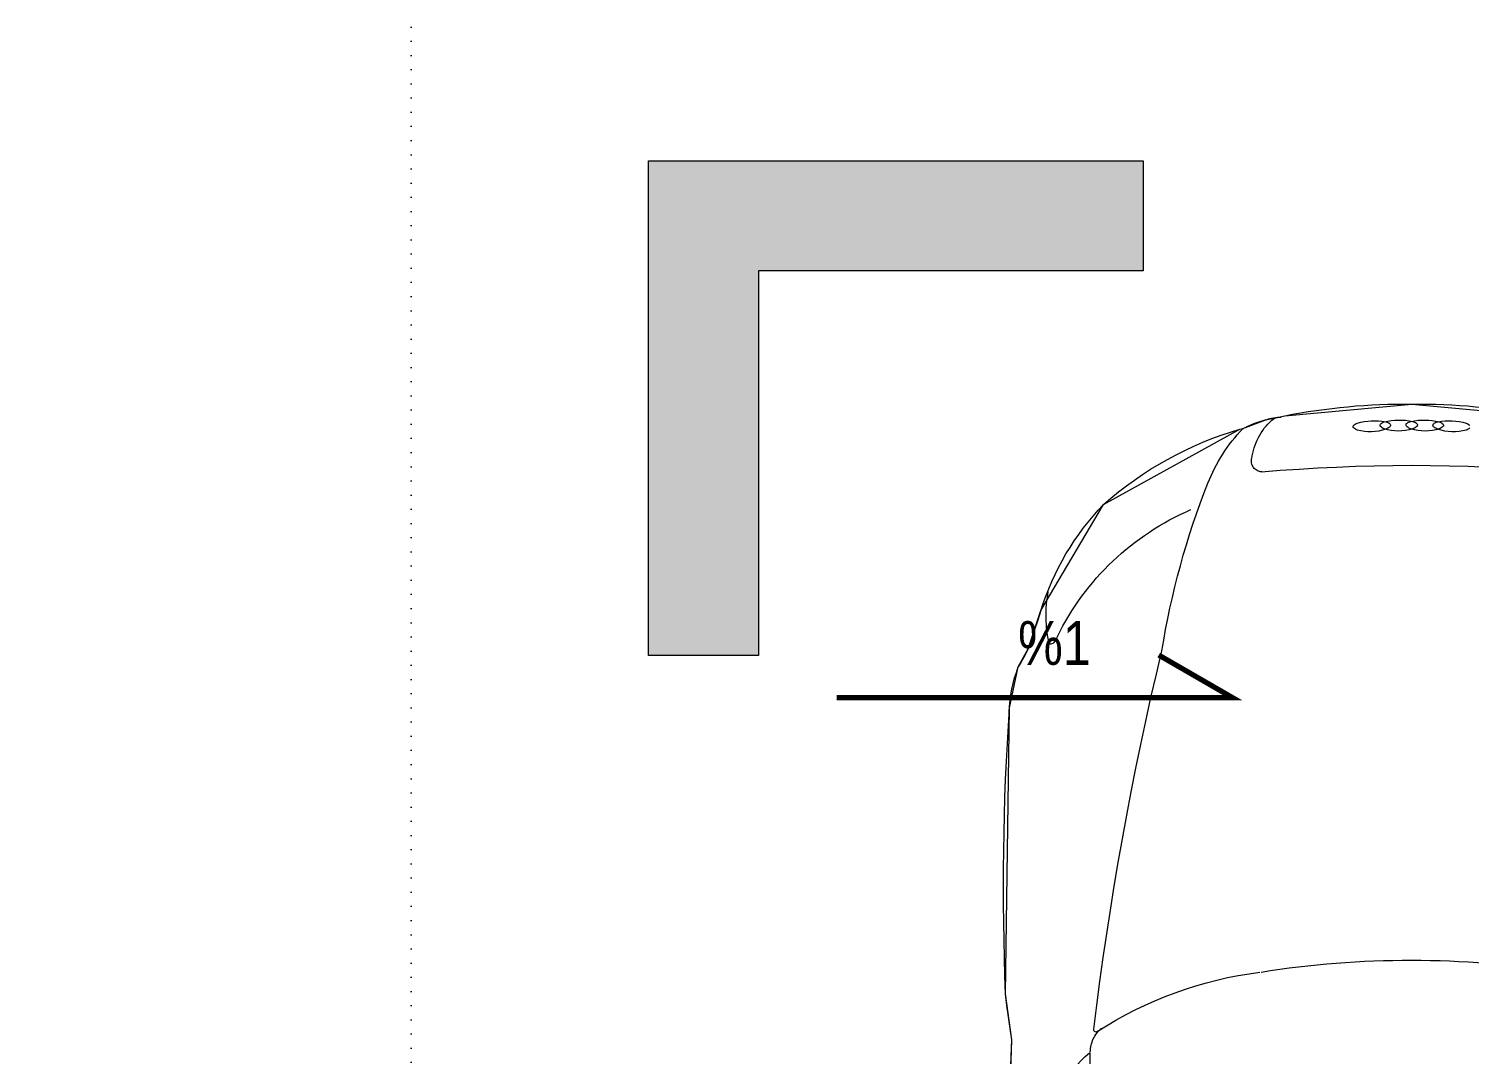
# Model space of a CAD drawing. Extents: x -1299 to 23780, y -3010 to 8106.
# Drawn here: x 20410.5 to 20738.2, y 2013.6 to 2246.8 of the extents above; entities that cross this region are included whole.
import ezdxf
from ezdxf.enums import TextEntityAlignment as Align
from ezdxf.xclip import XClip

# ---------------------------------------------------------------- set-up
doc = ezdxf.new("R2010")
doc.units = 0
doc.header["$LTSCALE"] = 25
doc.header["$MEASUREMENT"] = 0
doc.header["$XCLIPFRAME"] = 0
doc.linetypes.add('DOT2', pattern=[0.125, 0, -0.125])
doc.layers.get('0').update_dxf_attribs({"color": 9, "lineweight": 9})
for name, color, linetype, lineweight in [('04', 9, 'Continuous', 9), ('06D', 9, 'Continuous', 9), ('20', 9, 'DOT2', 9), ('21', 9, 'Continuous', 9), ('40', 9, 'Continuous', 9)]:
    doc.layers.add(name, color=color, linetype=linetype, lineweight=lineweight)
doc.styles.add('DEBI-BLOCK', font='arial.ttf', dxfattribs={"width": 0.8})
doc.styles.add('MuuM_TEXT-STANDART', font='ARIALN.TTF')

# ---------------------------------------------------------------- blocks, each defined once
blk = doc.blocks.new('p-m-mekanik')
at = {"layer": '40'}
blk.add_lwpolyline([(1289.75, 170.69, 0.000003), (1289.75, 257.22)], format="xyb", dxfattribs=at)
at = {"style": 'DEBI-BLOCK', "width": 0.75, "flags": 8}
for tag, p in [('-', (399.97, 1627.23)), ('-', (251.72, 1361.56)), ('-', (3296.35, 465.16)), ('DEBI', (3296.35, 452.46))]:
    blk.add_attdef(tag, text='', height=13, rotation=90, dxfattribs=at).set_placement(p, align=Align.BOTTOM_RIGHT)
at = {"style": 'DEBI-BLOCK', "width": 0.75, "flags": 9}
for p in [(402.57, 1610.63), (3298.95, 448.56)]:
    blk.add_attdef('ID', text='', height=3.9, rotation=90, dxfattribs=at).set_placement(p, align=Align.MIDDLE)
at = {"style": 'DEBI-BLOCK', "width": 0.75, "flags": 8}
blk.add_attdef('KESITY', text='', height=13, rotation=90, dxfattribs=at).set_placement((3279.01, 503.33), align=Align.TOP_LEFT)
at = {"style": 'DEBI-BLOCK', "width": 0.8, "flags": 8}
blk.add_attdef('X', text='', height=13, rotation=90, dxfattribs=at).set_placement((3279.01, 499.49), align=Align.TOP_CENTER)
at = {"style": 'DEBI-BLOCK', "width": 0.75, "flags": 8}
blk.add_attdef('KESITX', text='', height=13, rotation=90, dxfattribs=at).set_placement((3279.01, 495.54), align=Align.TOP_RIGHT)
blk = doc.blocks.new('p-floor mark_01')
h = blk.add_hatch(color=0)
h.dxf.hatch_style = 1
h.paths.add_polyline_path([(100, 587.5), (12.5, 587.5), (12.5, 500), (-12.5, 500), (-12.5, 612.5), (100, 612.5)])
at = {"color": 0}
blk.add_lwpolyline([(100, 587.5), (12.5, 587.5), (12.5, 500), (-12.5, 500), (-12.5, 612.5), (100, 612.5), (100, 587.5)], close=True, dxfattribs=at)
blk = doc.blocks.new('Group-321-1')
at = {"lineweight": 0}
blk.add_lwpolyline([(384782.053, 69369.4394), (384781.9224, 69369.1627), (384781.8618, 69369.0762), (384781.5727, 69368.4935), (384781.5478, 69368.4017), (384781.5488, 69368.3546), (384781.5351, 69368.2638), (384781.5515, 69367.9843), (384781.5515, 69367.9843), (384781.749, 69367.6906), (384781.7549, 69367.6863), (384781.7923, 69367.6441), (384781.8263, 69367.6169), (384782.0711, 69367.4613), (384782.3403, 69367.353)], dxfattribs=at)
for centre, radius, start, end in [((384795.1786, 69363.075), 14.5872, 154.13193, 155.3338), ((384782.3152, 69369.2019), 0.2415, 178.3112, 202.8017), ((384783.0277, 69368.3243), 1.3873, 142.8163, 147.1796), ((384782.2724, 69369.0259), 0.196, 137.8698, 155.4348), ((384782.1584, 69369.074), 0.0723, 153.7582, 202.5543), ((384787.0532, 69366.1374), 5.9654, 150.48594, 156.73647), ((384789.1281, 69366.4456), 7.5187, 159.68697, 166.35156), ((384782.0818, 69369.0554), 0.00481, 20.9384, 175.9317), ((384782.8576, 69369.5029), 0.8909, 210.0252, 235.5657), ((384783.6274, 69370.5018), 2.1511, 233.7694, 242.9353), ((384783.6345, 69370.4982), 2.1511, 242.7208, 251.8868), ((384781.8971, 69368.3577), 0.3521, 155.6746, 172.8272), ((384781.2507, 69368.3722), 0.2986, 356.6067, 5.6602), ((384764.3472, 69370.8859), 17.3868, 351.32617, 351.63129), ((384781.8007, 69368.141), 0.2809, 142.998, 163.907), ((384781.6108, 69368.2877), 0.0411, 126.4313, 146.9765), ((384781.5894, 69368.3179), 0.00398, 74.7912, 133.7856), ((384781.5845, 69368.3135), 0.0102, 1.6376, 54.3963), ((384781.5006, 69368.3013), 0.0949, 358.817, 7.3839), ((384782.2012, 69368.2894), 0.6058, 179.0659, 219.4798), ((384782.1373, 69368.159), 0.6112, 170.0439, 196.5991), ((384783.574, 69367.6511), 1.8423, 162.0199, 174.3284), ((384782.3166, 69368.2853), 0.8221, 201.4762, 226.3392), ((384782.1191, 69367.7954), 0.3803, 174.3105, 196.6697), ((384781.9405, 69367.6889), 0.1449, 160.4215, 200.1828), ((384781.8274, 69367.732), 0.0243, 63.7649, 169.9953), ((384784.0992, 69371.3805), 4.2739, 238.0489, 242.6341), ((384781.9367, 69367.8086), 0.2189, 213.4367, 228.8733), ((384781.8626, 69367.7093), 0.0958, 222.8673, 244.0075), ((384781.8298, 69367.649), 0.0272, 202.2018, 232.2843), ((384782.6953, 69368.7143), 1.3999, 231.6246, 243.5204), ((384784.0734, 69371.3937), 4.2739, 243.022, 247.6072), ((384781.9795, 69367.566), 0.00393, 106.148, 191.2356), ((384781.9926, 69367.569), 0.0174, 192.4725, 226.4338), ((384781.9842, 69367.5477), 0.0228, 79.7433, 104.6743), ((384782.0763, 69367.6572), 0.139, 226.4813, 253.2418), ((384781.9679, 69367.4673), 0.1048, 43.0274, 79.064), ((384782.0378, 69367.5173), 0.0228, 81.6031, 106.5342), ((384782.0325, 69367.5354), 0.00393, 108.0079, 193.0955), ((384782.0455, 69367.5388), 0.0174, 194.3324, 228.2937), ((384782.1264, 69367.6297), 0.139, 228.3412, 255.1017), ((384782.043, 69367.5459), 0.0229, 252.8528, 277.4764), ((384782.0242, 69367.4364), 0.1048, 44.8873, 80.9239), ((384782.0223, 69367.5184), 0.0302, 24.4378, 42.4802), ((384782.0457, 69367.5282), 0.00493, 273.6822, 33.6822), ((384782.0856, 69367.5071), 0.00493, 90.1141, 210.1141), ((384782.0905, 69367.4822), 0.0302, 81.316, 99.3585), ((384782.0783, 69367.4086), 0.1048, 44.7323, 80.7688), ((384782.0769, 69367.4892), 0.0302, 26.2976, 44.3401), ((384782.1019, 69367.5147), 0.0229, 206.3199, 230.9435), ((384782.1758, 69367.6043), 0.139, 230.5544, 257.315), ((384782.0967, 69367.5174), 0.0229, 254.7126, 279.3362), ((384782.0999, 69367.4998), 0.00493, 275.5421, 35.5421), ((384782.1404, 69367.4796), 0.00493, 91.9739, 211.9739), ((384782.1563, 69367.4877), 0.0229, 208.1798, 232.8034), ((384782.146, 69367.4549), 0.0302, 83.1759, 101.2183), ((384782.1362, 69367.3809), 0.1048, 46.5921, 82.6287), ((384782.1361, 69367.4668), 0.0228, 19.1219, 44.053), ((384782.7254, 69368.6988), 1.3999, 242.1358, 254.0316), ((384782.2273, 69367.5797), 0.139, 232.4143, 259.1748), ((384782.1491, 69367.4857), 0.0174, 257.3624, 291.3237), ((384782.1539, 69367.4731), 0.00393, 292.5606, 17.6483), ((384782.2044, 69367.4602), 0.0174, 259.2223, 293.1836), ((384782.1921, 69367.441), 0.0228, 20.9818, 45.9129)]:
    blk.add_arc(centre, radius, start, end, dxfattribs=at)
blk = doc.blocks.new('Group-322-1')
for p, q in [((384781.331, 69370.2105), (384781.2966, 69370.1597)), ((384781.5743, 69369.9737), (384781.331, 69370.2105)), ((384781.2966, 69370.1597), (384781.2703, 69370.0916)), ((384781.2703, 69370.0916), (384781.2557, 69370.0172)), ((384781.2352, 69370.0373), (384781.1991, 69370.0045)), ((384781.2557, 69370.0172), (384781.2352, 69370.0373)), ((384781.1991, 69370.0045), (384781.1619, 69369.9731)), ((384781.784, 69369.4706), (384781.1997, 69370.004)), ((384781.9623, 69369.3941), (384781.2557, 69370.0169)), ((384781.2557, 69370.0169), (384781.2754, 69369.9991)), ((384781.1619, 69369.9731), (384781.1407, 69369.9383)), ((384781.6545, 69369.8691), (384781.5743, 69369.9737)), ((384781.1407, 69369.9383), (384781.6919, 69369.4347)), ((384781.7823, 69369.6607), (384781.6545, 69369.8691)), ((384781.9441, 69369.4245), (384781.7823, 69369.6607)), ((384781.6228, 69369.4109), (384781.7921, 69369.4695)), ((384781.7921, 69369.4695), (384781.8013, 69369.4647)), ((384781.8013, 69369.4647), (384781.8317, 69369.4193)), ((384781.8241, 69369.4453), (384781.8377, 69369.4563)), ((384781.8377, 69369.4563), (384781.862, 69369.4435)), ((384781.862, 69369.4435), (384781.8993, 69369.4183)), ((384781.6183, 69369.395), (384781.6228, 69369.4109)), ((384781.8317, 69369.4193), (384781.8727, 69369.4049)), ((384781.8993, 69369.4183), (384781.9205, 69369.3851)), ((384781.9863, 69369.3597), (384781.9441, 69369.4245)), ((384781.6494, 69369.3621), (384781.6183, 69369.395)), ((384781.7937, 69369.3845), (384781.6889, 69369.3595)), ((384781.7664, 69369.3807), (384781.9464, 69369.2177)), ((384781.8226, 69369.3912), (384781.7937, 69369.3845)), ((384781.8894, 69369.3631), (384781.8226, 69369.3912)), ((384781.9205, 69369.3851), (384781.9175, 69369.372)), ((384781.6889, 69369.3595), (384781.6494, 69369.3621)), ((384781.9084, 69369.3622), (384781.8894, 69369.3631)), ((384781.9175, 69369.372), (384781.9084, 69369.3622)), ((384781.9692, 69369.3081), (384781.9114, 69369.3606)), ((384781.97, 69369.3257), (384781.9863, 69369.3597)), ((384781.9978, 69369.329), (384781.9767, 69369.3483)), ((384781.9659, 69369.2362), (384781.97, 69369.3257)), ((384782.008, 69369.3088), (384781.9978, 69369.329)), ((384781.9625, 69369.2298), (384782.008, 69369.3088))]:
    blk.add_line(p, q)
blk.add_lwpolyline([(384781.331, 69370.2105), (384781.5743, 69369.9737), (384781.6545, 69369.8691), (384781.7823, 69369.6607), (384781.9441, 69369.4245), (384781.9863, 69369.3597), (384781.9796, 69369.3457), (384781.9978, 69369.329), (384782.008, 69369.3088), (384781.9659, 69369.2362), (384781.9464, 69369.2177), (384781.7687, 69369.3785), (384781.6889, 69369.3595), (384781.6494, 69369.3621), (384781.6183, 69369.395), (384781.6228, 69369.4109), (384781.6919, 69369.4347), (384781.1407, 69369.9383), (384781.1619, 69369.9731), (384781.1991, 69370.0045), (384781.2352, 69370.0373), (384781.2557, 69370.0169), (384781.2703, 69370.0916), (384781.2966, 69370.1597)], close=True)
blk = doc.blocks.new('p-audi_arac')
at = {"layer": '04', "xscale": 99.99999999999999, "yscale": 99.99999999999999, "zscale": 99.99999999999999, "rotation": 117.1763778173343}
for name in ['Group-321-1', 'Group-322-1']:
    blk.add_blockref(name, (23745751.03, -31061967.79), dxfattribs=at)
blk = doc.blocks.new('p-audi_floor marks')
at = {"layer": '04'}
ref = blk.add_blockref('p-audi_arac', (1761.32, 392.79), dxfattribs=dict(at, xscale=-1, rotation=270))
XClip(ref).set_block_clipping_path([(442.9100702573, 108.1334019491), (425.8714363277, 108.1334019491), (407.224189628, 97.4785099758), (396.2257734519, 99.0232765292), (399.1457710822, 107.4703166514), (75.4453729086, 107.4703166514), (75.4453729086, 292.3853972147), (398.3798216949, 292.3853972147), (398.3798216949, 303.6964038125), (416.5061172131, 303.6964038125), (416.5061172131, 292.0856582628), (620.4144020041, 292.0856582628), (620.4144020041, 90.4969449982)])
at = {"layer": '06D', "color": 253}
blk.add_blockref('p-floor mark_01', (1800, 426.81), dxfattribs=at)

msp = doc.modelspace()

# ---------------------------------------------------------------- linework, layer by layer
at = {"layer": '20'}
msp.add_lwpolyline([(20497.49, 1857), (20497.49, 2348)], dxfattribs=at)
at = {"layer": '21', "const_width": 1.2}
msp.add_lwpolyline([(20594.31, 2094.73), (20684.31, 2094.73), (20667.54, 2104.41)], dxfattribs=at)

# ---------------------------------------------------------------- block references
at = {"layer": '04', "color": 252}
msp.add_blockref('p-audi_floor marks', (18764, 1177.5), dxfattribs=at)
at = {"layer": '06D'}
ref = msp.add_blockref('p-m-mekanik', (18957.5, 404.03), dxfattribs=at)
XClip(ref).set_block_clipping_path([(3794.6195661565, 2087.3897938135), (2991.8628964433, 2087.3897938135), (2991.8628964433, 1884.1623297569), (-441.8797131966, 1884.1623297569), (-441.8797131966, -324.0336106115), (3794.6195661565, -324.0336106115)])

# ---------------------------------------------------------------- texts
at = {"layer": '21', "insert": (20652.1, 2112.16), "char_height": 10, "width": 119.8316, "attachment_point": 3, "style": 'MuuM_TEXT-STANDART'}
msp.add_mtext('%1', dxfattribs=at)

doc.saveas('drawing.dxf')
